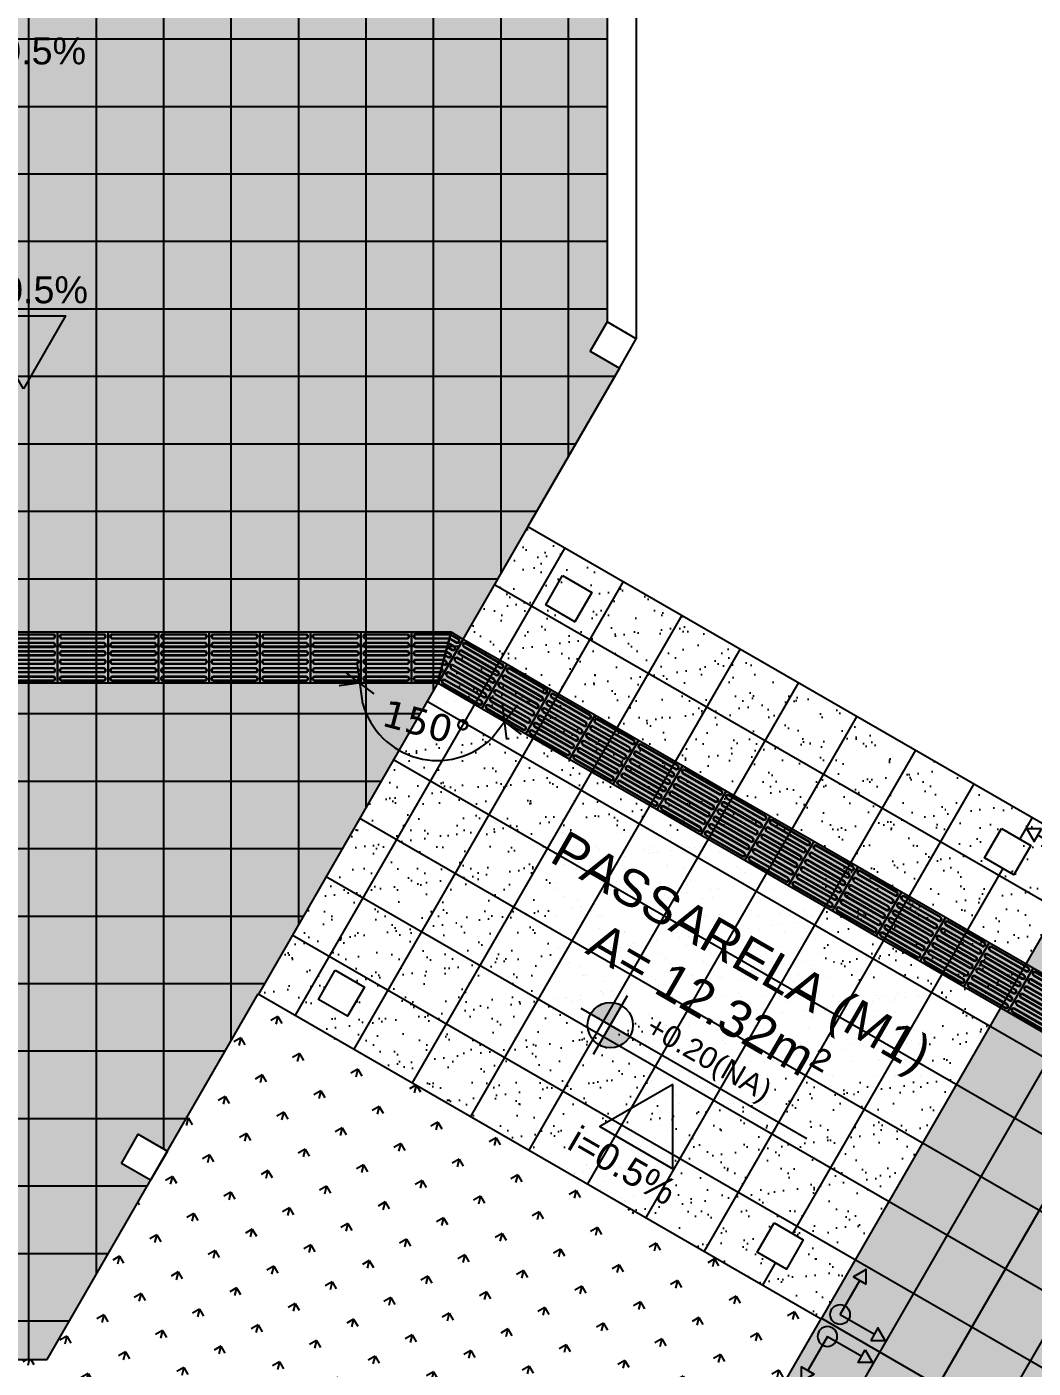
# Model space of a CAD drawing. Header units: millimetres. Extents: x 302 to 436, y 121 to 202.
# Drawn here: x 378.12 to 384.09, y 168.06 to 176.02 of the extents above; entities that cross this region are included whole.
import ezdxf

# ---------------------------------------------------------------- set-up
doc = ezdxf.new("R2010")
doc.units = ezdxf.units.MM
doc.linetypes.add('HIDDEN', pattern=[9.525, 6.35, -3.175])
for name, color, linetype in [('A-PARED', 5, 'Continuous'), ('A-PAREDE', 5, 'Continuous'), ('A-PISOS-NIVEL', 1, 'Continuous'), ('AR-HACH', 252, 'Continuous'), ('AR-ID-PIS', 1, 'Continuous'), ('AR-VEGETAÇÃO_árvores', 96, 'HIDDEN'), ('ARQ-CTA-1_100', 1, 'Continuous'), ('ARQ-SMB-1_100', 1, 'Continuous'), ('ARQ-TXT-1_050', 2, 'Continuous'), ('ARQ-TXT-1_100', 2, 'Continuous'), ('ARQ_PISOTÁTIL', 8, 'Continuous')]:
    doc.layers.add(name, color=color, linetype=linetype)
doc.styles.add('ESC-50-A20', font='arial.ttf', dxfattribs={"height": 0.1})
doc.styles.add('FNDE Texto Cota 0050', font='verdana.ttf', dxfattribs={"height": 0.08})
doc.styles.add('FNDE Texto Cota 0100', font='verdana.ttf', dxfattribs={"height": 0.16})
doc.dimstyles.new('FNDE 1-0100', dxfattribs={"dimscale": 2.5, "dimtxt": 0.16, "dimasz": 0.05, "dimexe": 0.15, "dimexo": 0.15, "dimgap": 0.05, "dimtad": 1, "dimzin": 4, "dimdsep": 46, "dimtxsty": 'FNDE Texto Cota 0100', "dimblk": 'tic', "dimcen": 0.15, "dimdle": 0.15, "dimse1": 1, "dimse2": 1, "dimclrd": 251, "dimclre": 251, "dimclrt": 256, "dimaunit": 1, "dimadec": 3, "dimazin": 0, "dimtfac": 1, "dimtix": 1, "dimtmove": 2, "dimatfit": 3, "dimldrblk": 'tic', "dimfxl": 0.15, "dimtvp": 1, "dimtolj": 1, "dimtzin": 0, "dimarcsym": 0})
pattern_1 = [(37.5, (148.40046, 130.1281), (-0.00640013, 0.1957653), [0, -0.154432, 0, -0.17272, 0, -0.1651]), (7.5, (148.40046, 130.1281), (0.1798093, 0.28673004), [0, -0.083312, 0, -0.139192, 0, -0.05334]), (327.5, (148.2755, 130.1281), (0.31639695, 0.00057487), [0, -0.0508, 0, -0.18288, 0, -0.23876]), (317.5, (148.2755, 130.1281), (0.30542258, 0.08917173), [0, -0.0254, 0, -0.119888, 0, -0.13716])]

# ---------------------------------------------------------------- blocks, each defined once
blk = doc.blocks.new('A$C0271154C')
at = {"layer": 'ARQ_PISOTÁTIL'}
h = blk.add_hatch(color=152, dxfattribs=at)
h.dxf.hatch_style = 1
h.paths.add_polyline_path([(0.3, 0), (0.3, 0.3), (0, 0.3), (0, 0)])
at = {"layer": 'ARQ_PISOTÁTIL', "color": 1}
blk.add_lwpolyline([(0.3, 0), (0.3, 0.3), (0, 0.3), (0, 0)], close=True, dxfattribs=at)
at = {"layer": 'ARQ_PISOTÁTIL', "color": 250}
for points in [[(0.275, 0.2875), (0.025, 0.2875, 1), (0.025, 0.2625), (0.275, 0.2625, 1)], [(0.275, 0.2845), (0.025, 0.2845, 1), (0.025, 0.2655), (0.275, 0.2655, 1)], [(0.275, 0.2375), (0.025, 0.2375, 1), (0.025, 0.2125), (0.275, 0.2125, 1)], [(0.275, 0.1875), (0.025, 0.1875, 1), (0.025, 0.1625), (0.275, 0.1625, 1)], [(0.275, 0.2345), (0.025, 0.2345, 1), (0.025, 0.2155), (0.275, 0.2155, 1)], [(0.275, 0.1845), (0.025, 0.1845, 1), (0.025, 0.1655), (0.275, 0.1655, 1)], [(0.275, 0.1375), (0.025, 0.1375, 1), (0.025, 0.1125), (0.275, 0.1125, 1)], [(0.275, 0.0875), (0.025, 0.0875, 1), (0.025, 0.0625), (0.275, 0.0625, 1)], [(0.275, 0.1345), (0.025, 0.1345, 1), (0.025, 0.1155), (0.275, 0.1155, 1)], [(0.275, 0.0845), (0.025, 0.0845, 1), (0.025, 0.0655), (0.275, 0.0655, 1)], [(0.275, 0.0375), (0.025, 0.0375, 1), (0.025, 0.0125), (0.275, 0.0125, 1)], [(0.275, 0.0345), (0.025, 0.0345, 1), (0.025, 0.0155), (0.275, 0.0155, 1)]]:
    blk.add_lwpolyline(points, format="xyb", close=True, dxfattribs=at)
blk = doc.blocks.new('ind-pis')
at = {"layer": 'AR-ID-PIS'}
h = blk.add_hatch(color=252, dxfattribs=at)
h.dxf.hatch_style = 1
edge = h.paths.add_edge_path()
edge.add_arc((0, 0), 0.05, 0, 360)
for q in [(-0.2, 0), (0, -0.1995)]:
    blk.add_line((0, 0), q, dxfattribs=at)
for points in [[(-0.2, 0.0371), (-0.2642, 0), (-0.2, -0.0371)], [(-0.0371, -0.1995), (0, -0.2638), (0.0371, -0.1995)]]:
    blk.add_lwpolyline(points, close=True, dxfattribs=at)
blk.add_circle((0, 0), 0.05, dxfattribs=at)
blk = doc.blocks.new('tic')
at = {"color": 251}
for p, q in [((0, -1), (0, 1)), ((-1, 0), (1, 0))]:
    blk.add_line(p, q, dxfattribs=at)
blk.add_line((-0.6, -0.6), (0.6, 0.6))
blk = doc.blocks.new('*D25')
at = {"layer": 'ARQ-CTA-1_100', "color": 251, "lineweight": -2, "ltscale": 0.1, "transparency": 16777216}
blk.add_arc((380.5553, 172.1265), 0.4603, 195.609, 314.4138, dxfattribs=at)
at = {"layer": 'Defpoints', "color": 0, "ltscale": 0.1, "transparency": 16777216}
for p in [(380.4013, 172.1265), (380.5553, 172.1265), (380.5553, 172.1265), (380.8184, 171.9748), (380.2595, 171.7739)]:
    blk.add_point(p, dxfattribs=at)
at = {"layer": 'ARQ-CTA-1_100', "color": 251, "lineweight": -2, "ltscale": 0.1, "transparency": 16777216, "xscale": 0.125, "yscale": 0.125, "zscale": 0.125}
for p, rotation in [((380.095, 172.1265), 97.80450088515032), ((380.954, 171.8965), 52.2182969937048)]:
    blk.add_blockref('tic', p, dxfattribs=dict(at, rotation=rotation))
at = {"layer": 'ARQ-CTA-1_100', "ltscale": 0.1, "transparency": 16777216, "insert": (380.4901, 171.8831), "char_height": 0.16, "attachment_point": 5, "rotation": 345.0114, "style": 'FNDE Texto Cota 0100'}
blk.add_mtext('\\A1;150°', dxfattribs=at)
blk = doc.blocks.new('FNDE-Nível Planta-1_100')
at = {"linetype": 'Continuous', "ltscale": 0.5}
h = blk.add_hatch(color=1, dxfattribs=at)
h.paths.add_polyline_path([(135.6568, 7.8132), (135.6568, 7.9812, 0.414214), (135.4888, 7.8132)])
h.paths.add_polyline_path([(135.6568, 7.8132), (135.6568, 7.6452, 0.414214), (135.8248, 7.8132)])
at = {"color": 1}
for p, q in [((135.6568, 8.0652), (135.6568, 7.5612)), ((135.4048, 7.8132), (135.8248, 7.8132)), ((135.8248, 7.8132), (137.338, 7.8132))]:
    blk.add_line(p, q, dxfattribs=at)
blk.add_circle((135.6568, 7.8132), 0.168, dxfattribs=at)

msp = doc.modelspace()

# ---------------------------------------------------------------- hatches: boundary and pattern name
at = {"layer": 'A-PISOS-NIVEL', "ltscale": 10}
h = msp.add_hatch(dxfattribs=at)
h.set_pattern_fill('AR-SAND', color=256, scale=0.004, style=0)
h.set_pattern_definition([(37.5, (148.4436, 130.1281), (-0.00640013, 0.1957653), [0, -0.154432, 0, -0.17272, 0, -0.1651]), (7.5, (148.4436, 130.1281), (0.1798093, 0.28673004), [0, -0.083312, 0, -0.139192, 0, -0.05334]), (327.5, (148.31863, 130.1281), (0.31639695, 0.00057487), [0, -0.0508, 0, -0.18288, 0, -0.23876]), (317.5, (148.31863, 130.1281), (0.30542258, 0.08917173), [0, -0.0254, 0, -0.119888, 0, -0.13716])])
edge = h.paths.add_edge_path()
edge.add_arc((375.4819, 177.5677), 0.15, 0, 360)
edge = h.paths.add_edge_path()
edge.add_arc((372.7819, 177.5677), 0.15, 0, 360)
edge = h.paths.add_edge_path()
edge.add_arc((371.4319, 175.2294), 0.15, 0, 360)
edge = h.paths.add_edge_path()
edge.add_arc((372.7819, 172.8912), 0.15, 0, 360)
edge = h.paths.add_edge_path()
edge.add_arc((375.4819, 172.8912), 0.15, 0, 360)
edge = h.paths.add_edge_path()
edge.add_arc((376.8319, 175.2294), 0.15, 0, 360)
h.paths.add_polyline_path([(369.4105, 181.2808), (369.5837, 181.1808), (369.4837, 181.0076), (369.3105, 181.1076)])
h.paths.add_polyline_path([(369.4837, 169.4512), (369.5837, 169.278), (369.4105, 169.178), (369.3105, 169.3512)])
h.paths.add_polyline_path([(378.7807, 169.4512), (378.9536, 169.3514), (381.6334, 173.9928), (381.4602, 174.0928), (381.5602, 174.266), (381.5568, 176.1987), (381.4602, 176.366), (381.6334, 176.466), (378.9536, 181.1075), (378.7807, 181.0076), (378.6807, 181.1808), (378.8536, 181.2807), (378.2396, 182.3442), (377.012, 182.3442), (377.012, 182.1442), (376.812, 182.1442), (376.812, 182.3442), (371.4524, 182.3442), (371.4524, 182.1442), (371.2524, 182.1442), (371.2524, 182.3442), (370.0241, 182.3442), (366.6303, 176.466), (366.8036, 176.366), (366.707, 176.1987), (366.7036, 174.266), (366.8036, 174.0928), (366.6303, 173.9928), (370.0241, 168.1146), (371.2524, 168.1146), (371.2524, 168.3146), (371.4524, 168.3146), (371.4524, 168.1146), (376.812, 168.1146), (376.812, 168.3146), (377.012, 168.3146), (377.012, 168.1146), (378.2396, 168.1146), (378.8536, 169.1782), (378.6807, 169.278)])
h = msp.add_hatch(dxfattribs=at)
h.set_pattern_fill('AR-SAND', color=256, scale=0.004, style=0)
h.set_pattern_definition(pattern_1)
h.paths.add_polyline_path([(379.9246, 163.0196), (379.8247, 162.8464), (381.0374, 162.1468), (388.907, 175.7899), (387.6943, 176.4894), (387.5943, 176.3161), (387.4644, 176.3911), (384.9786, 172.0816), (385.1086, 172.0067), (385.0086, 171.8334), (384.8787, 171.9084), (382.3804, 167.5773), (382.5103, 167.5023), (382.4104, 167.3291), (382.2805, 167.404), (379.7947, 163.0946)])
h = msp.add_hatch(dxfattribs=at)
h.set_pattern_fill('AR-SAND', color=256, scale=0.004, style=0)
h.set_pattern_definition(pattern_1)
edge = h.paths.add_edge_path()
edge.add_arc((382.5885, 168.7863), 0.1, 0, 360)
edge = h.paths.add_edge_path()
edge.add_arc((379.9857, 170.2863), 0.1, 0, 360)
edge = h.paths.add_edge_path()
edge.add_arc((383.9367, 171.1257), 0.1, 0, 360)
edge = h.paths.add_edge_path()
edge.add_arc((381.3339, 172.6257), 0.1, 0, 360)
h.paths.add_polyline_path([(382.8301, 168.3569), (379.4916, 170.2826), (381.0916, 173.0539), (384.429, 171.1288), (382.828, 168.3614)])
at = {"layer": 'AR-VEGETAÇÃO_árvores'}
h = msp.add_hatch(dxfattribs=at)
h.set_pattern_fill('GRASS', color=256, scale=0.01, angle=165)
h.set_pattern_definition([(255, (5.30388, 111.83571), (0.127, -0.21997045), [0.047625, -0.31158524]), (210, (5.30388, 111.83571), (0.127, -0.21997045), [0.047625, -0.206375]), (300, (5.30388, 111.83571), (0.21997045, 0.127), [0.047625, -0.206375])])
h.paths.add_polyline_path([(375.6322, 160.8646), (378.4997, 160.8646), (382.8137, 168.3696), (379.4901, 170.2801), (378.2399, 168.1146), (375.6322, 168.1146)])
at = {"layer": 'ARQ_PISOTÁTIL'}
h = msp.add_hatch(color=152, dxfattribs=at)
h.dxf.hatch_style = 1
h.paths.add_polyline_path([(380.5553, 172.1265), (380.4013, 172.1265), (380.4013, 172.4265), (380.6356, 172.4265)])
h = msp.add_hatch(color=152, dxfattribs=at)
h.dxf.hatch_style = 1
h.paths.add_polyline_path([(380.5553, 172.1265), (380.5585, 172.1247), (380.7084, 172.3845), (380.6356, 172.4265)])

# ---------------------------------------------------------------- linework, layer by layer
at = {"layer": 'A-PARED'}
msp.add_lwpolyline([(378.6807, 169.278), (378.7807, 169.4512), (378.9539, 169.3512), (378.8539, 169.178)], close=True, dxfattribs=at)
at = {"layer": 'A-PAREDE'}
for points in [[(381.2973, 172.7623), (381.4705, 172.6623), (381.3705, 172.4891), (381.1973, 172.5891)], [(383.9001, 171.2623), (384.0733, 171.1623), (383.9733, 170.9891), (383.8001, 171.0891)], [(379.9491, 170.4229), (380.1223, 170.3229), (380.0223, 170.1497), (379.8491, 170.2497)], [(382.5515, 168.9244), (382.7247, 168.8244), (382.6247, 168.6512), (382.4515, 168.7512)]]:
    msp.add_lwpolyline(points, close=True, dxfattribs=at)
at = {"layer": 'A-PISOS-NIVEL', "color": 5}
for p, q in [((381.7337, 176.2928), (381.7337, 174.166)), ((381.5605, 176.1928), (381.5605, 174.266))]:
    msp.add_line(p, q, dxfattribs=at)
at = {"layer": 'A-PISOS-NIVEL', "color": 2}
for p, q in [((381.6337, 173.9928), (381.0916, 173.0539)), ((381.0916, 173.0539), (384.429, 171.1288)), ((378.2399, 168.1146), (379.4916, 170.2826)), ((379.4916, 170.2826), (382.8301, 168.3569)), ((379.6948, 162.9213), (382.8301, 168.3569)), ((377.012, 168.1146), (378.2399, 168.1146))]:
    msp.add_line(p, q, dxfattribs=at)
at = {"layer": 'A-PISOS-NIVEL', "color": 5}
msp.add_lwpolyline([(381.5605, 174.266), (381.4605, 174.0928), (381.6337, 173.9928), (381.7337, 174.166)], close=True, dxfattribs=at)
at = {"layer": 'AR-HACH'}
for p, q in [((378.1322, 168.1146), (378.1322, 182.3442)), ((378.5322, 168.6208), (378.5322, 181.838)), ((378.9322, 169.3673), (378.9322, 181.0916)), ((379.3322, 170.0065), (379.3322, 180.4524)), ((379.7322, 170.6971), (379.7322, 179.7596)), ((380.1322, 171.3906), (380.1322, 179.0667)), ((380.5322, 172.0841), (380.5322, 178.3739)), ((380.9322, 172.7775), (380.9322, 177.6811)), ((381.3322, 173.4706), (381.3322, 176.9883)), ((387.91, 176.3652), (380.0402, 162.7223)), ((388.2564, 176.1653), (380.3866, 162.5224)), ((366.7039, 175.9442), (381.5605, 175.9442)), ((366.7039, 175.5442), (381.5605, 175.5442)), ((376.9557, 175.1442), (381.5605, 175.1442)), ((366.7039, 174.7442), (381.5605, 174.7442)), ((366.7039, 174.3442), (381.5605, 174.3442)), ((366.6587, 173.9442), (381.6057, 173.9442)), ((366.8897, 173.5442), (381.3747, 173.5442)), ((367.1206, 173.1442), (381.1438, 173.1442)), ((381.0916, 173.0539), (379.4927, 170.2819)), ((381.3106, 172.9275), (379.7117, 170.1556)), ((375.5124, 172.7442), (380.913, 172.7442)), ((381.6571, 172.7277), (380.0582, 169.9558)), ((380.8903, 172.7126), (385.5679, 170.0144)), ((382.0036, 172.5278), (380.4047, 169.7559)), ((367.5825, 172.3442), (380.6823, 172.3442)), ((382.3501, 172.328), (380.7512, 169.556)), ((382.6965, 172.1281), (381.0977, 169.3562)), ((380.4906, 172.0197), (385.1682, 169.3215)), ((367.8134, 171.9442), (380.4515, 171.9442)), ((383.043, 171.9282), (381.4441, 169.1563)), ((383.3895, 171.7284), (381.7906, 168.9565)), ((380.2907, 171.6732), (384.9683, 168.975)), ((368.0444, 171.5442), (380.2208, 171.5442)), ((383.736, 171.5285), (382.1371, 168.7566)), ((380.0908, 171.3267), (384.7742, 168.6251)), ((384.0825, 171.3286), (384.0066, 171.1971)), ((368.1284, 171.1442), (379.9901, 171.1442)), ((384.429, 171.1288), (382.8301, 168.3569)), ((379.891, 170.9802), (384.5744, 168.2787)), ((383.9099, 171.0293), (382.6577, 168.8585)), ((368.5062, 170.7442), (379.7594, 170.7442)), ((379.6935, 170.6323), (384.3745, 167.9322)), ((368.7372, 170.3442), (379.5286, 170.3442)), ((368.9681, 169.9442), (379.2963, 169.9442)), ((369.1991, 169.5442), (379.0653, 169.5442)), ((384.7822, 169.342), (380.7331, 162.3225)), ((369.43, 169.1442), (378.8344, 169.1442)), ((369.661, 168.7442), (378.6034, 168.7442)), ((382.5607, 168.6903), (382.4836, 168.5567)), ((382.828, 168.3614), (384.1704, 167.587)), ((369.8919, 168.3442), (378.3725, 168.3442))]:
    msp.add_line(p, q, dxfattribs=at)
for points in [[(380.5553, 172.1265), (380.4013, 172.1265), (380.4013, 172.4265), (380.6356, 172.4265), (380.5553, 172.1265)], [(380.5553, 172.1265), (380.5585, 172.1247), (380.7084, 172.3845), (380.6356, 172.4265)]]:
    msp.add_lwpolyline(points, dxfattribs=at)
at = {"layer": 'ARQ-SMB-1_100', "color": 5}
for points in [[(378.0999, 173.8703), (377.8499, 174.3033), (378.3499, 174.3033)], [(381.9512, 169.746), (381.5183, 169.4959), (381.9514, 169.246)]]:
    msp.add_lwpolyline(points, close=True, dxfattribs=at)
at = {"layer": 'ARQ_PISOTÁTIL', "color": 1}
msp.add_line((380.5553, 172.1265), (380.6356, 172.4265), dxfattribs=at)
msp.add_lwpolyline([(380.6356, 172.4265), (380.4013, 172.4265), (380.4013, 172.1265), (380.5553, 172.1265)], dxfattribs=at)
at = {"layer": 'ARQ_PISOTÁTIL', "color": 250}
for points in [[(380.6323, 172.414), (380.4263, 172.414, 1), (380.4263, 172.389), (380.6256, 172.389)], [(380.6315, 172.411), (380.4263, 172.411, 1), (380.4263, 172.392), (380.6264, 172.392)], [(380.6256, 172.389), (380.668, 172.3645, 1), (380.6805, 172.3862), (380.6323, 172.414)], [(380.6264, 172.392), (380.6695, 172.3671, 1), (380.679, 172.3836), (380.6315, 172.411)], [(380.6189, 172.364), (380.4263, 172.364, 1), (380.4263, 172.339), (380.6122, 172.339)], [(380.6181, 172.361), (380.4263, 172.361, 1), (380.4263, 172.342), (380.613, 172.342)], [(380.6122, 172.339), (380.643, 172.3212, 1), (380.6555, 172.3429), (380.6189, 172.364)], [(380.613, 172.342), (380.6445, 172.3238, 1), (380.654, 172.3403), (380.6181, 172.361)], [(380.6055, 172.314), (380.4263, 172.314, 1), (380.4263, 172.289), (380.5988, 172.289)], [(380.5921, 172.264), (380.4263, 172.264, 1), (380.4263, 172.239), (380.5796, 172.239)], [(380.6047, 172.311), (380.4263, 172.311, 1), (380.4263, 172.292), (380.5996, 172.292)], [(380.5913, 172.261), (380.4263, 172.261, 1), (380.4263, 172.242), (380.5802, 172.242)], [(380.5854, 172.239), (380.5931, 172.2346, 1), (380.6056, 172.2563), (380.5921, 172.264)], [(380.5862, 172.242), (380.5946, 172.2372, 1), (380.6041, 172.2537), (380.5913, 172.261)], [(380.5988, 172.289), (380.618, 172.2779, 1), (380.6305, 172.2996), (380.6055, 172.314)], [(380.5996, 172.292), (380.6195, 172.2805, 1), (380.629, 172.297), (380.6047, 172.311)], [(380.5742, 172.214), (380.4263, 172.214, 1), (380.4263, 172.189), (380.5688, 172.189)], [(380.5634, 172.164), (380.4263, 172.164, 1), (380.4263, 172.139), (380.558, 172.139)], [(380.5735, 172.211), (380.4263, 172.211, 1), (380.4263, 172.192), (380.5694, 172.192)], [(380.5722, 172.1898, 0.836794), (380.5806, 172.2129), (380.5787, 172.214)], [(380.573, 172.1927, 0.824348), (380.5791, 172.2103), (380.5779, 172.211)], [(380.5627, 172.161), (380.4263, 172.161, 1), (380.4263, 172.142), (380.5586, 172.142)]]:
    msp.add_lwpolyline(points, format="xyb", dxfattribs=at)

# ---------------------------------------------------------------- block references
at = {"layer": 'AR-ID-PIS'}
for p, xscale, yscale, zscale, rotation in [((384.3176, 171.1062), 1.171655079902223, 1.171655079902223, 1.171655079902223, 330.0219315547639), ((382.9429, 168.3819), 1.171655079902222, 1.171655079902222, 1.171655079902222, 150.0219315547661), ((382.8678, 168.2516), -1.171655079902223, 1.171655079902223, 1.171655079902223, 330.0219315547358)]:
    msp.add_blockref('ind-pis', p, dxfattribs=dict(at, xscale=xscale, yscale=yscale, zscale=zscale, rotation=rotation))
at = {"layer": 'ARQ-SMB-1_100', "xscale": 0.8, "yscale": 0.8, "zscale": 0.8, "rotation": 330.0227978788778}
msp.add_blockref('FNDE-Nível Planta-1_100', (284.4492, 218.9082), dxfattribs=at)
at = {"layer": 'ARQ_PISOTÁTIL', "ltscale": 10}
for p in [(378.0013, 172.1265), (378.3013, 172.1265), (378.6013, 172.1265), (378.9013, 172.1265), (379.2013, 172.1265), (379.5013, 172.1265), (379.8013, 172.1265), (380.1013, 172.1265)]:
    msp.add_blockref('A$C0271154C', p, dxfattribs=at)
at = {"layer": 'ARQ_PISOTÁTIL', "ltscale": 10, "rotation": 330.0227978788586}
for p in [(380.5585, 172.1247), (380.8184, 171.9748), (381.0782, 171.8249), (381.3381, 171.675), (381.598, 171.5251), (381.8579, 171.3751), (382.1178, 171.2252), (382.3776, 171.0753), (382.6375, 170.9254), (382.8975, 170.7755), (383.1573, 170.6256), (383.4172, 170.4757), (383.6771, 170.3258), (383.937, 170.1759)]:
    msp.add_blockref('A$C0271154C', p, dxfattribs=at)

# ---------------------------------------------------------------- texts
at = {"layer": 'ARQ-SMB-1_100', "style": 'ESC-50-A20'}
msp.add_attdef('+0.20(NA)', (381.7797, 170.0508), 'NA', height=0.128, rotation=330.0228, dxfattribs=at)
at = {"layer": 'ARQ-TXT-1_050', "insert": (380.9006, 171.5031), "char_height": 0.218453, "attachment_point": 1, "rotation": 330.0228, "style": 'ESC-50-A20'}
msp.add_mtext_dynamic_manual_height_columns('\\pi0.48506;PASSARELA (M1)     \\P\\pi0.94074;A= 12.32m²', width=3.278514, gutter_width=1, heights=[0], dxfattribs=at)
at = {"layer": 'ARQ-TXT-1_100', "color": 5, "char_height": 0.16, "attachment_point": 7, "style": 'FNDE Texto Cota 0050'}
for insert in [(377.7814, 175.7908), (377.7927, 174.3745)]:
    msp.add_mtext_dynamic_manual_height_columns('{\\fArial|b0|i0|c0|p34;i=0.5%}', width=0.662551, gutter_width=0.5, heights=[0], dxfattribs=dict(at, insert=insert))
at = {"layer": 'ARQ-TXT-1_100', "color": 5, "insert": (381.3139, 169.367), "char_height": 0.16, "attachment_point": 7, "rotation": 329.87974, "style": 'FNDE Texto Cota 0050'}
msp.add_mtext_dynamic_manual_height_columns('{\\fArial|b0|i0|c0|p34;i=0.5%}', width=8.528178, gutter_width=0.5, heights=[0], dxfattribs=at)

# ---------------------------------------------------------------- dimensions: what is measured, and where the dimension line sits
at = {"layer": 'ARQ-CTA-1_100', "ltscale": 0.1}
dim = msp.add_angular_dim_2l(base=(380.2595, 171.7739), line1=((380.5553, 172.1265), (380.8184, 171.9748)), line2=((380.5553, 172.1265), (380.4013, 172.1265)), text='150°', dimstyle='FNDE 1-0100', dxfattribs=at)
dim.commit()
dim.dimension.update_dxf_attribs({"geometry": '*D25', "text_midpoint": (380.4901, 171.8831)})

doc.saveas('drawing.dxf')
